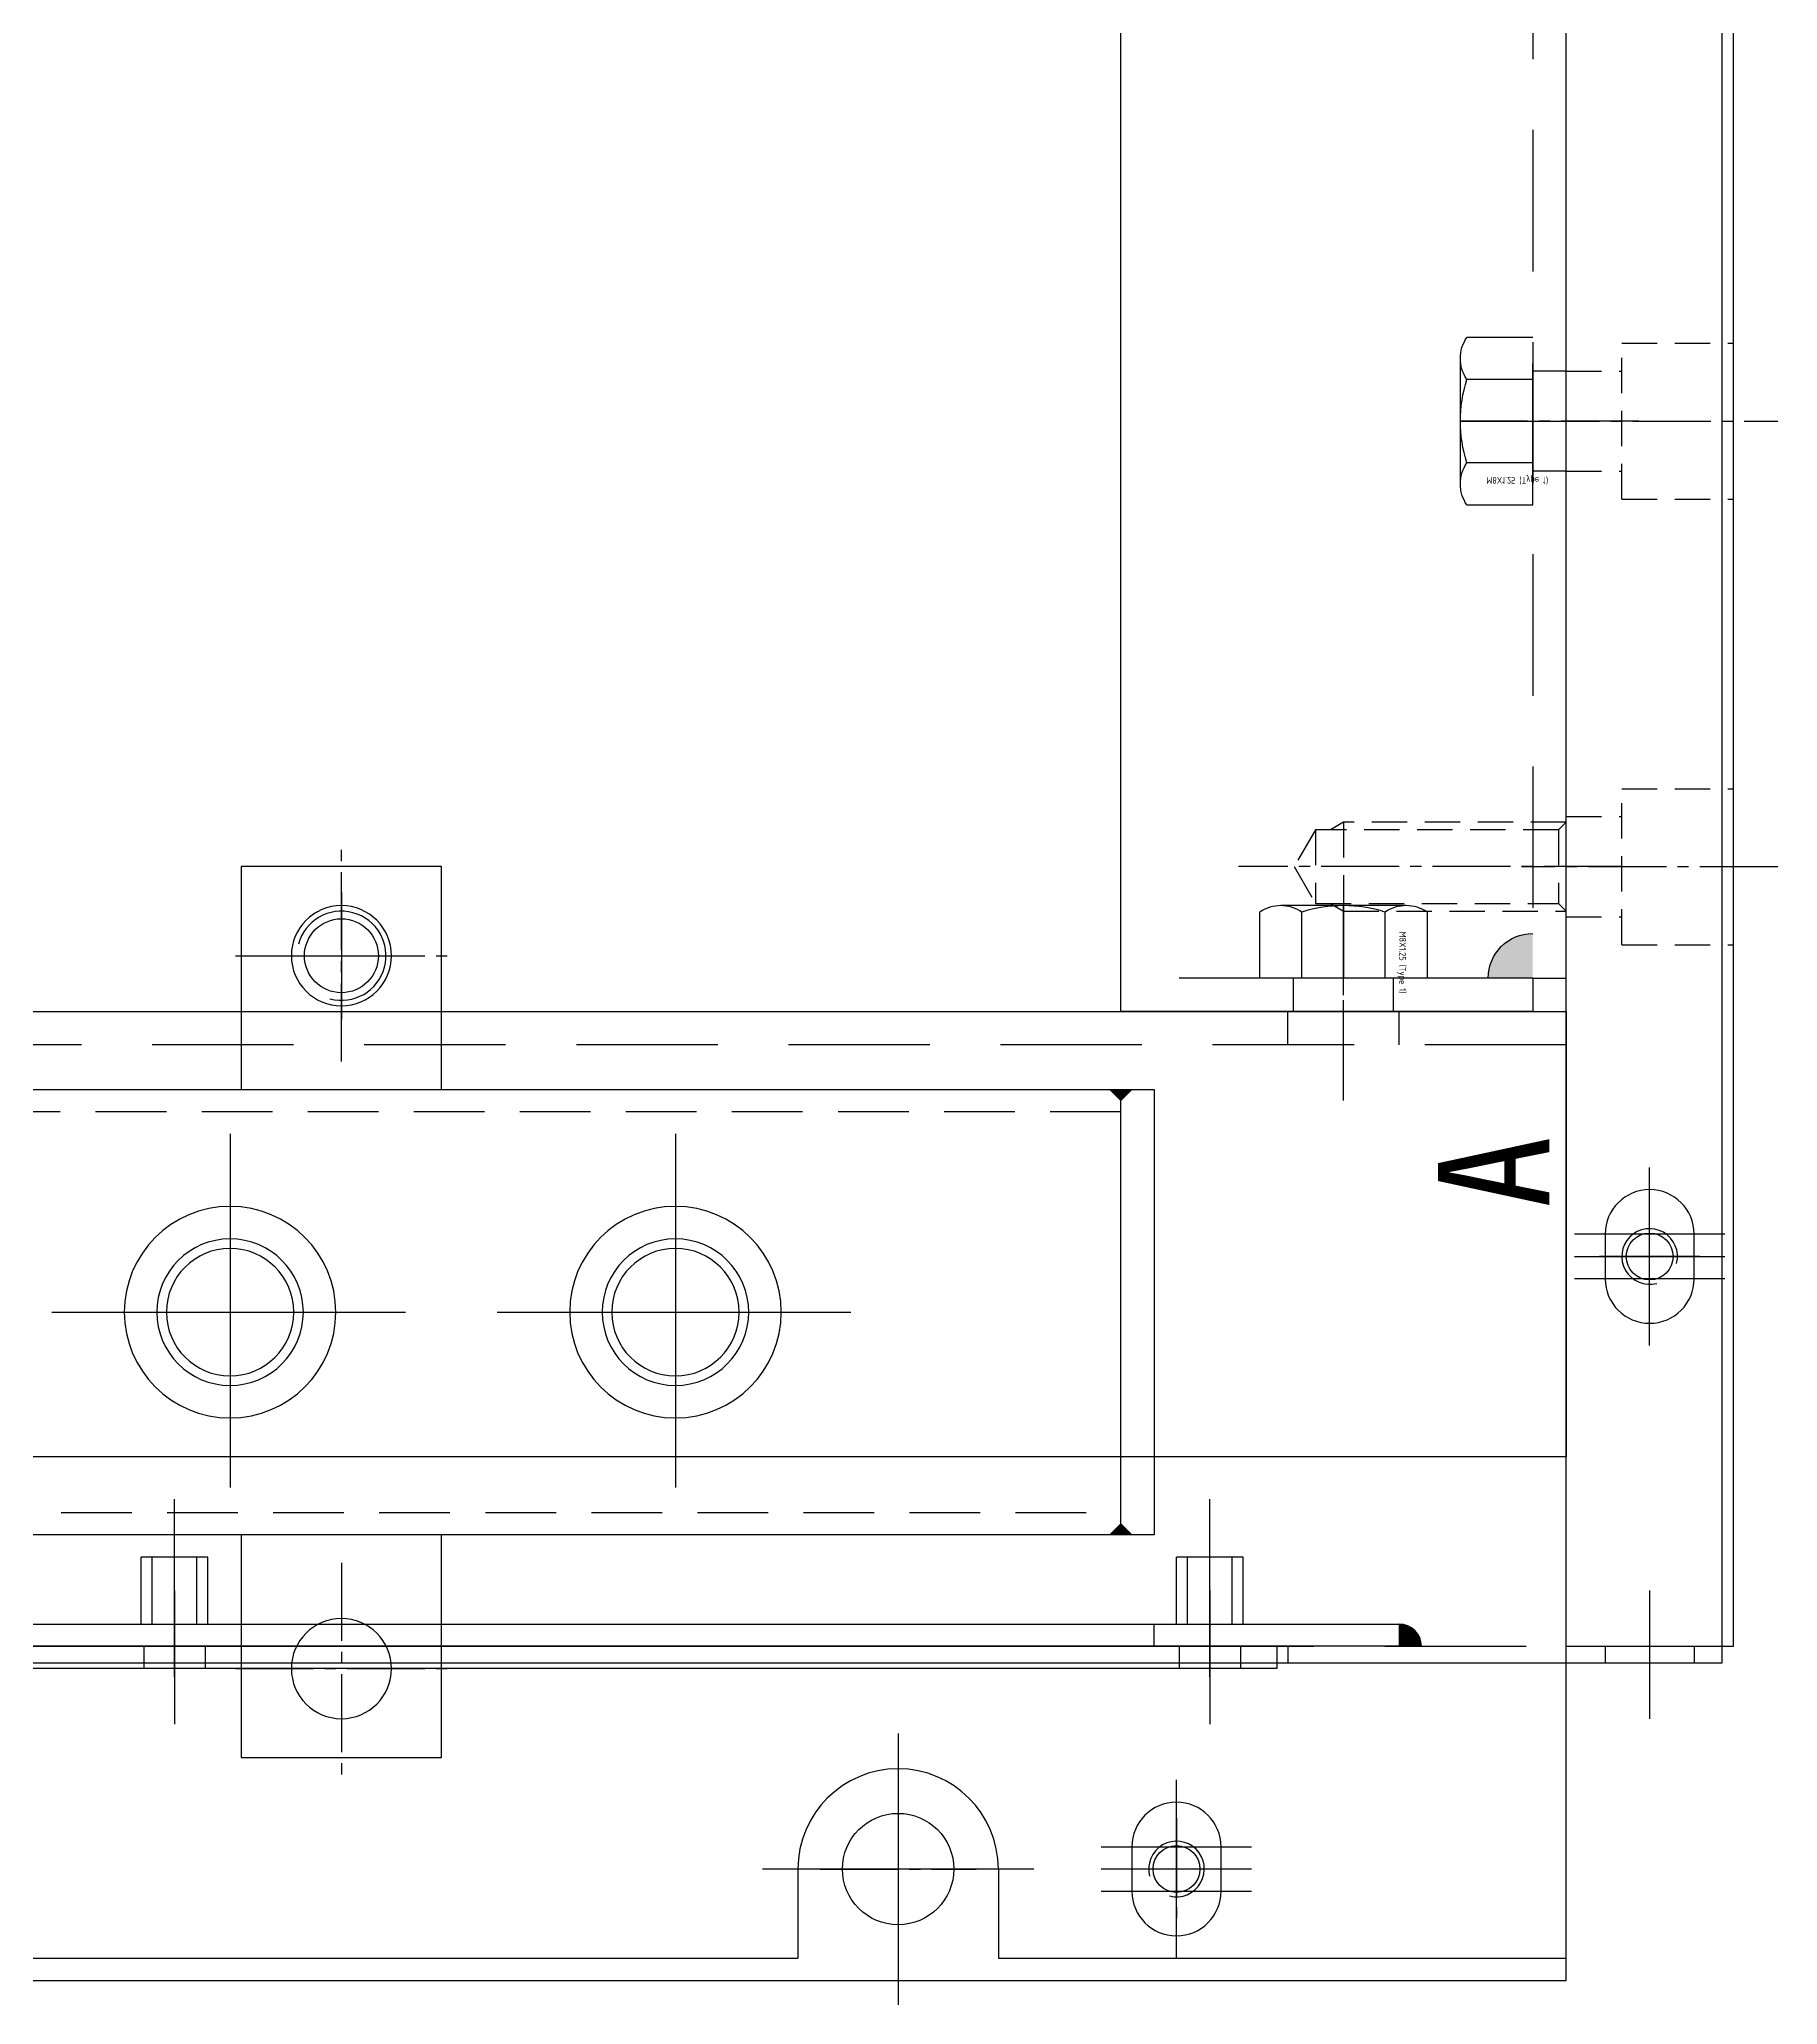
# Model space of a CAD drawing. Header units: millimetres. Extents: x 282 to 14566, y -4134 to 5341.
# Drawn here: x 8754 to 8910.2, y 1548.2 to 1724.6 of the extents above; entities that cross this region are included whole.
import ezdxf
from ezdxf.enums import TextEntityAlignment as Align

# ---------------------------------------------------------------- set-up
doc = ezdxf.new("R2010")
doc.units = ezdxf.units.MM
for name, pattern in [('CENTER', [50.8, 31.75, -6.35, 6.35, -6.35]), ('CENTER1', [10, 7, -1, 1, -1]), ('HIDDEN', [9.525, 6.35, -3.175]), ('HIDDEN2', [4.7625, 3.175, -1.5875]), ('HIDDENX2', [19.05, 12.7, -6.35])]:
    doc.linetypes.add(name, pattern=pattern)
doc.layers.add('CENTER', color=1, linetype='CENTER')
doc.layers.add('THIN', color=3, linetype='Continuous')
doc.styles.add('HAN', font='')
doc.styles.get("Standard").update_dxf_attribs({"font": 'ISOCP.SHX', "bigfont": 'WHGTXT.SHX'})
doc.styles.get('HAN').set_extended_font_data('GulimChe')

# ---------------------------------------------------------------- blocks, each defined once
blk = doc.blocks.new('A$C065017E1')
at = {"linetype": 'HIDDEN2'}
for p, q in [((-22.5, 103.32), (-22.5, 96.68)), ((-20, 104), (-20, 96))]:
    blk.add_line(p, q, dxfattribs=at)
at = {"color": 1, "linetype": 'CENTER1'}
for p, q in [((5, 100), (-29.42, 100)), ((-60, 17), (-60, 3)), ((-35, 14.58), (-35, 5.42)), ((-67, 10), (-53, 10)), ((-30.42, 10), (-39.58, 10))]:
    blk.add_line(p, q, dxfattribs=at)
at = {"color": 2, "ltscale": 10}
blk.add_lwpolyline([(-650, 580), (-650, 0), (0, 0), (0, 580)], close=True, dxfattribs=at)
at = {"linetype": 'HIDDEN2'}
for points in [[(-0.68, 103.32), (-22.5, 103.32), (-24.42, 100), (-22.5, 96.68), (-0.68, 96.68)], [(0, 104), (-20, 104), (-21.17, 103.32)], [(0, 104), (-0.68, 103.32), (-0.68, 96.68), (0, 96)], [(-21.17, 96.68), (-20, 96), (0, 96)]]:
    blk.add_lwpolyline(points, dxfattribs=at)
at = {"ltscale": 10}
blk.add_circle((-110, 92), 3.32, dxfattribs=at)
at = {"color": 2}
blk.add_circle((-60, 10), 5, dxfattribs=at)
at = {"color": 3}
blk.add_circle((-35, 10), 2.1, dxfattribs=at)
blk.add_arc((-35, 10), 2.5, 255.409, 195.034)
at = {"layer": 'CENTER', "ltscale": 10}
for p, q in [((-110, 97.69), (-110, 86.31)), ((-115.69, 92), (-104.31, 92))]:
    blk.add_line(p, q, dxfattribs=at)
at = {"layer": 'THIN', "ltscale": 10}
blk.add_arc((-110, 92), 4, 255, 165, dxfattribs=at)
blk = doc.blocks.new('A$C52180AF6')
at = {"color": 2, "linetype": 'HIDDENX2'}
for p, q in [((6.5, -5.63), (6.5, 5.63)), ((0, 3.75), (5.92, 3.75)), ((0, -3.75), (5.92, -3.75))]:
    blk.add_line(p, q, dxfattribs=at)
blk.add_lwpolyline([(0, -7.51), (0, 7.51), (5.92, 7.51, -0.309401), (5.92, 3.75, -0.154701), (5.92, -3.75, -0.309401), (5.92, -7.51)], format="xyb", close=True, dxfattribs=at)
at = {"layer": 'CENTER'}
blk.add_line((6.5, 0), (0, 0), dxfattribs=at)
at = {"color": 2, "linetype": 'HIDDENX2'}
blk.add_text('M8X1.25 (Type 1)', height=0.6, rotation=180, dxfattribs=at).set_placement((4.16, -5.32), align=Align.MIDDLE_LEFT)
blk = doc.blocks.new('A$C69761F78')
h = blk.add_hatch(color=256)
h.dxf.hatch_style = 1
h.paths.add_polyline_path([(7, -350, 0.414214), (3, -346), (3, -350)])
at = {"color": 3}
for p, q in [((40, -353), (40, 53)), ((0, -350), (0, 50)), ((3, -350), (0, -350)), ((3, -350), (3, -353)), ((3, -353), (40, -353))]:
    blk.add_line(p, q, dxfattribs=at)
at = {"color": 2, "linetype": 'HIDDENX2'}
for p, q in [((3, 50), (3, -350)), ((3, -350), (40, -350))]:
    blk.add_line(p, q, dxfattribs=at)
at = {"color": 2, "linetype": 'HIDDEN2'}
for p, q in [((0, -295.5), (3, -295.5)), ((0, -304.5), (3, -304.5)), ((15.5, -353), (15.5, -350)), ((24.5, -353), (24.5, -350))]:
    blk.add_line(p, q, dxfattribs=at)
at = {"color": 1, "linetype": 'CENTER1'}
for p, q in [((-6.54, -300), (9.54, -300)), ((20, -359.54), (20, -343.46))]:
    blk.add_line(p, q, dxfattribs=at)
at = {"color": 2, "linetype": 'HIDDENX2'}
blk.add_arc((3, -350), 4, 0, 90, dxfattribs=at)
blk.add_blockref('A$C52180AF6', (3, -300))
at = {"xscale": -1, "rotation": 270}
blk.add_blockref('A$C52180AF6', (20, -350), dxfattribs=at)
blk = doc.blocks.new('A$C5C183642')
at = {"color": 1, "linetype": 'CENTER1'}
blk.add_line((0, -8), (0, 5), dxfattribs=at)
at = {"color": 2, "linetype": 'HIDDENX2'}
for p, q in [((-5, -3), (-5, 0)), ((5, -3), (5, 0)), ((20, -3), (-630, -3))]:
    blk.add_line(p, q, dxfattribs=at)
at = {"color": 3}
blk.add_lwpolyline([(20, -40), (-630, -40), (-630, 0), (20, 0)], close=True, dxfattribs=at)
blk = doc.blocks.new('A$C73624FD3')
at = {"linetype": 'CENTER1'}
blk.add_line((-286.44, 31.21), (-286.44, 54.21), dxfattribs=at)
at = {"color": 1, "linetype": 'CENTER1'}
blk.add_line((-246.44, 54.21), (-246.44, 31.21), dxfattribs=at)
at = {"linetype": 'HIDDEN2'}
for p, q in [((-290.94, 50.21), (-290.94, 45.21)), ((-281.94, 50.21), (-281.94, 45.21)), ((-293.44, 45.21), (-279.44, 45.21)), ((-293.44, 45.21), (-293.44, 35.21)), ((-279.44, 45.21), (-279.44, 35.21))]:
    blk.add_line(p, q, dxfattribs=at)
at = {"color": 2, "linetype": 'HIDDEN2'}
for p, q in [((-250.94, 50.21), (-250.94, 45.21)), ((-241.94, 50.21), (-241.94, 45.21)), ((-253.44, 45.21), (-239.44, 45.21)), ((-253.44, 45.21), (-253.44, 35.21)), ((-239.44, 45.21), (-239.44, 35.21))]:
    blk.add_line(p, q, dxfattribs=at)
at = {"color": 1, "linetype": 'CENTER'}
for p, q in [((-321.44, 38.21), (-321.44, 47.21)), ((-325.94, 42.71), (-316.94, 42.71))]:
    blk.add_line(p, q, dxfattribs=at)
at = {"color": 150}
blk.add_lwpolyline([(-356.44, 50.21), (163.56, 50.21), (163.56, 35.21), (-356.44, 35.21)], close=True, dxfattribs=at)
at = {"color": 3}
blk.add_circle((-321.44, 42.71), 2.1, dxfattribs=at)
blk.add_arc((-321.44, 42.71), 2.5, 255.409, 195.034)
at = {"color": 2, "style": 'HAN'}
blk.add_text('A', height=10, dxfattribs=at).set_placement((-317.09, 51.72))
blk = doc.blocks.new('A$C197C64E6')
at = {"color": 1, "linetype": 'CENTER'}
for p, q in [((-110, -4.74), (-110, 11.2)), ((-17, -4.74), (-17, 11.2))]:
    blk.add_line(p, q, dxfattribs=at)
for p, q in [((-113, 0), (-113, 6)), ((-107, 6), (-113, 6)), ((-112, 0), (-112, 6)), ((-108, 0), (-108, 6)), ((-107, 0), (-107, 6)), ((-20, 0), (-20, 6)), ((-14, 6), (-20, 6)), ((-19, 0), (-19, 6)), ((-15, 0), (-15, 6)), ((-14, 0), (-14, 6))]:
    blk.add_line(p, q)
at = {"color": 2, "linetype": 'HIDDEN'}
blk.add_line((-22, -2), (-22, 0), dxfattribs=at)
at = {"color": 3}
blk.add_lwpolyline([(0, 0), (0, -2), (-620, -2), (-620, 0)], close=True, dxfattribs=at)
blk = doc.blocks.new('A$C664E0AA2')
h = blk.add_hatch(color=256)
h.dxf.hatch_style = 1
h.paths.add_polyline_path([(20, -538, -0.414214), (22, -540), (20, -540)])
at = {"color": 1, "linetype": 'CENTER'}
for p, q in [((42.5, -513), (42.5, -497)), ((49.25, -503), (35.75, -503)), ((35.75, -505), (49.25, -505)), ((49.25, -507), (35.75, -507)), ((42.5, -535), (42.5, -546.5)), ((-25, -547.82), (-25, -572.18)), ((0, -568), (0, -552)), ((-6.75, -558), (6.75, -558)), ((-12.82, -560), (-37.18, -560)), ((6.75, -560), (-6.75, -560)), ((-6.75, -562), (6.75, -562))]:
    blk.add_line(p, q, dxfattribs=at)
at = {"color": 2, "linetype": 'HIDDENX2'}
for p, q in [((-629, -540), (49, -540)), ((10, -540), (10, -541.5)), ((38.5, -540), (38.5, -541.5)), ((46.5, -540), (46.5, -541.5))]:
    blk.add_line(p, q, dxfattribs=at)
at = {"color": 3}
for p, q in [((35, -568), (35, -541.5)), ((-34, -560), (-34, -568)), ((-16, -560), (-16, -568)), ((-141, -568), (-34, -568)), ((-16, -568), (35, -568))]:
    blk.add_line(p, q, dxfattribs=at)
blk.add_lwpolyline([(49, -541.5), (49, -18.5), (-629, -18.5), (-629, -541.5)], close=True, dxfattribs=at)
for points in [[(46.5, -503, 1), (38.5, -503), (38.5, -507, 1), (46.5, -507)], [(4, -558, 1), (-4, -558), (-4, -562, 1), (4, -562)]]:
    blk.add_lwpolyline(points, format="xyb", close=True, dxfattribs=at)
blk.add_arc((20, -540), 2, 0, 90)
blk.add_arc((-25, -560), 9, 0, 180, dxfattribs=at)
blk.add_blockref('A$C197C64E6', (20, -538))
blk = doc.blocks.new('A$C69F530FE')
at = {"color": 1, "linetype": 'CENTER'}
for p, q in [((-93, 5), (-93, -7)), ((0, 5), (0, -7))]:
    blk.add_line(p, q, dxfattribs=at)
at = {"color": 2, "linetype": 'HIDDEN'}
for p, q in [((-95.75, 0), (-95.75, -2)), ((-90.25, 0), (-90.25, -2)), ((-2.75, 0), (-2.75, -2)), ((2.75, 0), (2.75, -2))]:
    blk.add_line(p, q, dxfattribs=at)
at = {"color": 3}
blk.add_lwpolyline([(6, -2), (-592, -2), (-592, 0), (6, 0)], close=True, dxfattribs=at)
blk = doc.blocks.new('A$C13B9252F')
for points in [[(519, 52), (520, 51), (521, 52)], [(520, 13), (521, 12), (519, 12)]]:
    blk.add_hatch(color=256).paths.add_polyline_path(points)
at = {"color": 1, "linetype": 'CENTER1'}
for p, q in [((450, 54.5), (450, 73.5)), ((440.5, 64), (459.5, 64)), ((450, 9.5), (450, -9.5)), ((440.5, 0), (459.5, 0))]:
    blk.add_line(p, q, dxfattribs=at)
for p, q in [((441, 52), (441, 72)), ((441, 72), (459, 72)), ((459, 72), (459, 52)), ((441, -8), (441, 12)), ((459, 12), (459, -8)), ((459, -8), (441, -8))]:
    blk.add_line(p, q)
at = {"color": 2, "linetype": 'HIDDEN2', "ltscale": 2}
for p, q in [((-80, 50), (520, 50)), ((520, 14), (-80, 14))]:
    blk.add_line(p, q, dxfattribs=at)
for points in [[(-83, 12), (523, 12), (523, 52), (-83, 52)], [(519, 52), (520, 51)], [(521, 52), (520, 51), (520, 13), (521, 12)], [(520, 13), (519, 12)]]:
    blk.add_lwpolyline(points)
for centre, radius in [((450, 64), 4.5), ((440, 32), 9.5), ((480, 32), 9.5), ((440, 32), 5.72), ((480, 32), 5.72), ((450, 0), 4.5)]:
    blk.add_circle(centre, radius)
at = {"layer": 'CENTER'}
for p, q in [((440, 16), (440, 48)), ((480, 16), (480, 48)), ((424, 32), (456, 32)), ((464, 32), (496, 32))]:
    blk.add_line(p, q, dxfattribs=at)
at = {"layer": 'THIN'}
for centre in [(440, 32), (480, 32)]:
    blk.add_circle(centre, 6.58, dxfattribs=at)

msp = doc.modelspace()

# ---------------------------------------------------------------- block references
for name, p in [('A$C664E0AA2', (8856.162, 2120.349)), ('A$C065017E1', (8891.162, 1550.349)), ('A$C5C183642', (8871.162, 1637.349)), ('A$C69F530FE', (8859.162, 1580.349))]:
    msp.add_blockref(name, p)
at = {"rotation": 90}
msp.add_blockref('A$C73624FD3', (8941.37, 1936.785), dxfattribs=at)
at = {"xscale": -1}
msp.add_blockref('A$C69761F78', (8891.162, 1990.349), dxfattribs=at)
at = {"xscale": -1, "rotation": 180}
msp.add_blockref('A$C13B9252F', (8331.162, 1642.349), dxfattribs=at)

doc.saveas('drawing.dxf')
